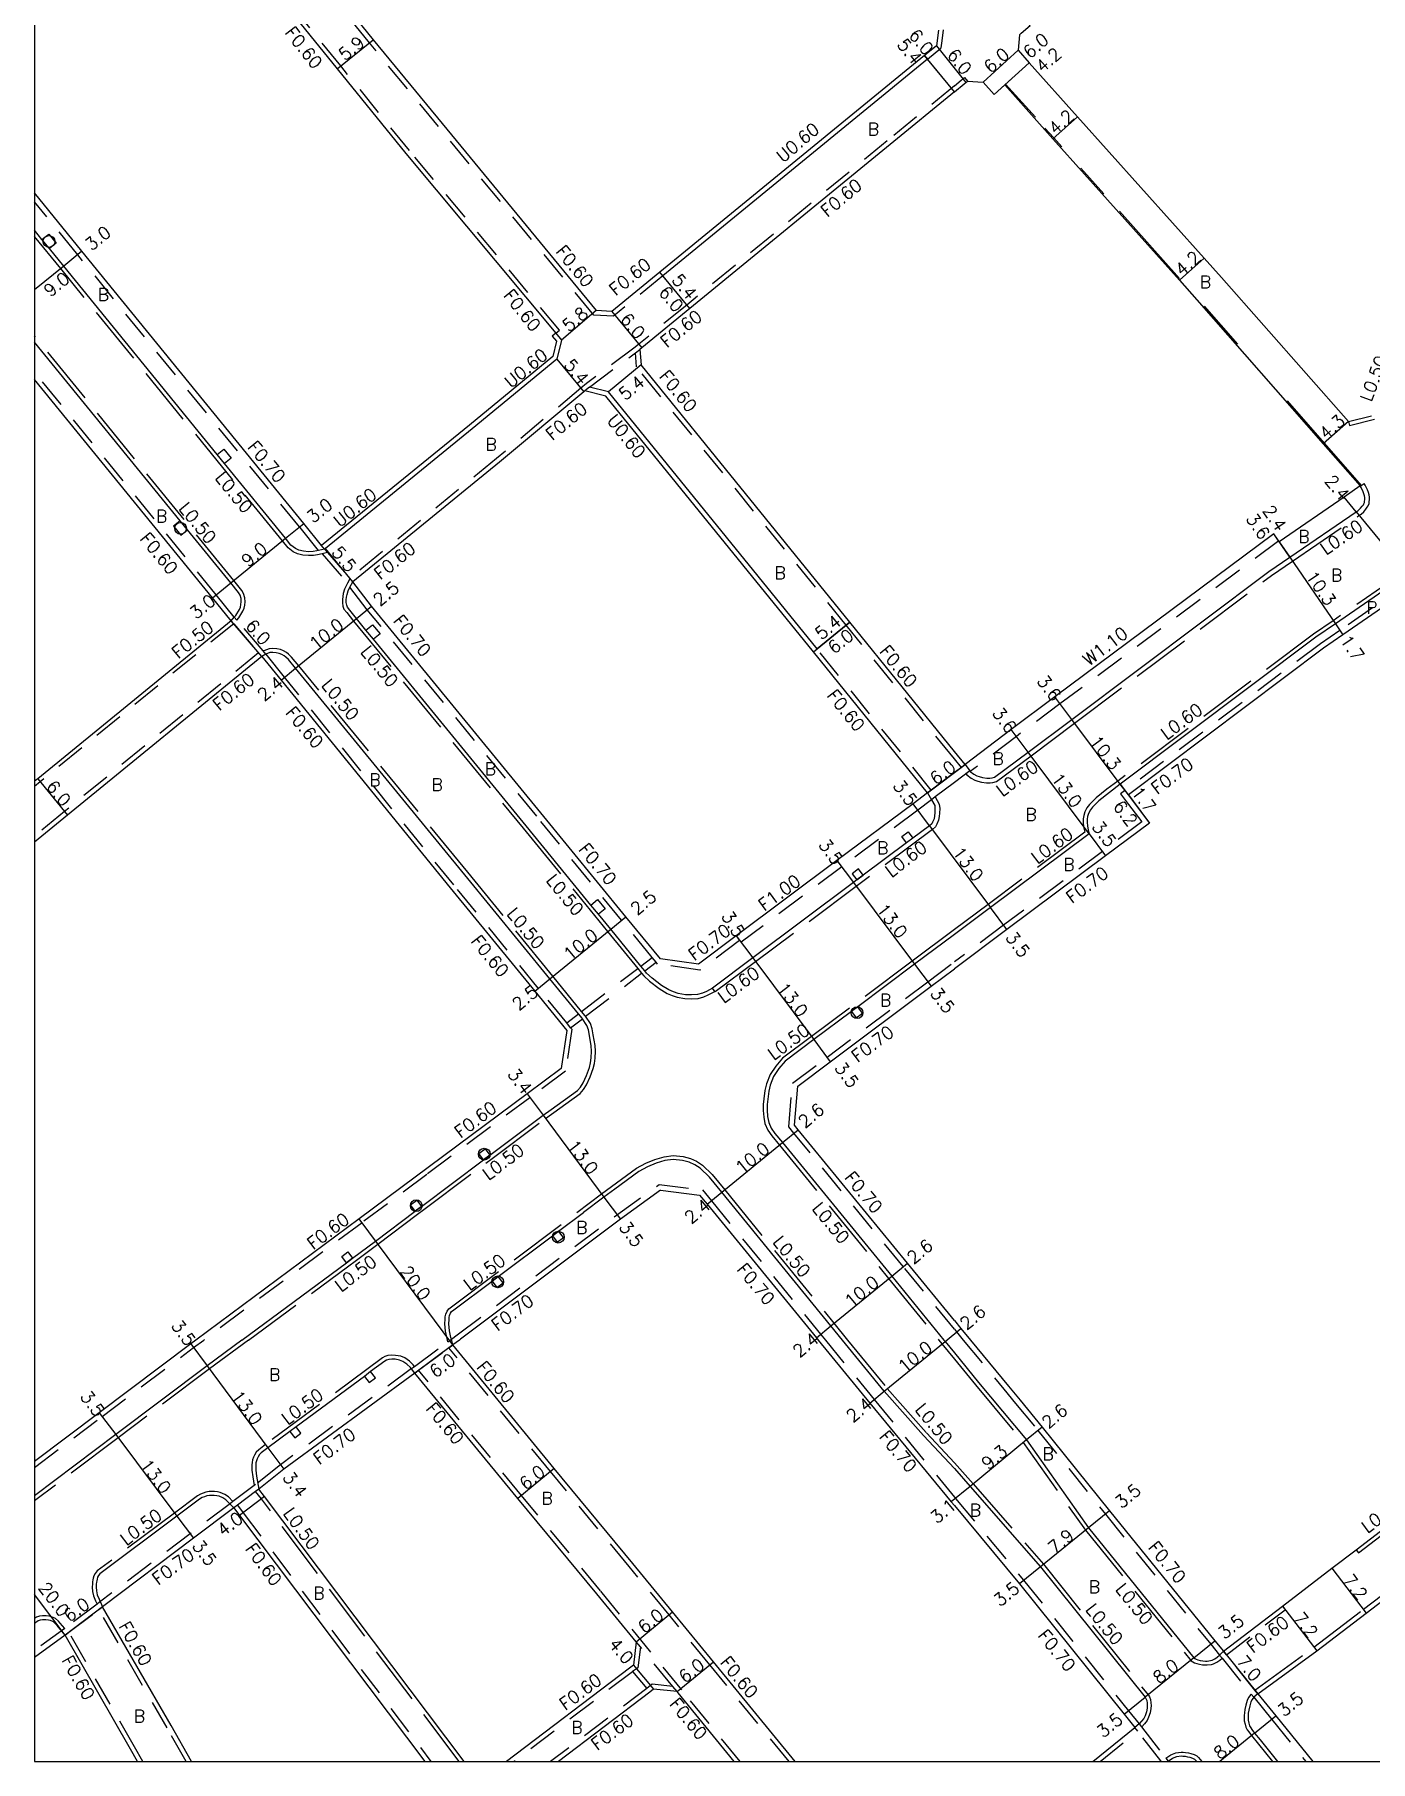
# Model space of a CAD drawing. Header units: metres. Extents: x -2400 to -1600, y -110400 to -109800.
# Drawn here: x -2400 to -2229.8, y -110400 to -110179.9 of the extents above; entities that cross this region are included whole.
import ezdxf

# ---------------------------------------------------------------- set-up
doc = ezdxf.new("R2010")
doc.units = ezdxf.units.M
doc.header["$LTSCALE"] = 2.5
for name, pattern in [('22320', [2.5, 1.5, -1]), ('22330', [4, 3, -1]), ('51070', [2.5, 1.5, -1])]:
    doc.linetypes.add(name, pattern=pattern)
doc.layers.get('0').update_dxf_attribs({"color": 150, "lineweight": 30})
for name, color, linetype in [('2101000', 175, 'Continuous'), ('2213000', 3, 'Continuous'), ('2227000', 1, 'Continuous'), ('2231000', 4, 'Continuous'), ('2232000', 120, '22320'), ('2233000', 120, '22330'), ('2236000', 3, 'Continuous'), ('2238000', 3, 'Continuous'), ('5107000', 4, '51070'), ('6165200', 90, '61300'), ('9201100', 215, 'Continuous'), ('9201500', 222, 'Continuous'), ('9202100', 82, 'Continuous'), ('9202200', 82, 'Continuous'), ('9203500', 155, 'Continuous'), ('999', 7, 'Continuous')]:
    doc.layers.add(name, color=color, linetype=linetype)
doc.styles.add('Dm_Anotation', font='txt.shx', dxfattribs={"bigfont": 'pscdm.shx'})
doc.linetypes.add('61300', pattern='A,2,-0.75,[1,dmdr.shx,S=0.15,R=0,X=0,Y=0],-0.75', length=3.5)

# ---------------------------------------------------------------- blocks, each defined once
blk = doc.blocks.new('223800')
at = {"color": 0}
blk.add_circle((0, 0), 0.75, dxfattribs=at)

msp = doc.modelspace()

# ---------------------------------------------------------------- linework, layer by layer
at = {"layer": '2101000'}
for points in [[(-2400, -110137.17), (-2384.72, -110155.58), (-2361.44, -110184.3), (-2352.69, -110195.09), (-2333.57, -110217.97), (-2332.84, -110218.85), (-2333.42, -110221.28), (-2344.21, -110230.16), (-2362.92, -110245.41), (-2363.03, -110245.5), (-2363.41, -110245.04), (-2365.7, -110242.22), (-2393.96, -110207.53), (-2400, -110200.11)], [(-2274.46, -110179.94), (-2274.25, -110179.75), (-2273.13, -110178.75), (-2274.32, -110177.41), (-2272.26, -110175.71), (-2261.14, -110165.3), (-2243.9, -110149.99)], [(-2365.89, -110169.37), (-2356.86, -110180.58), (-2348.06, -110191.27), (-2328.42, -110215.09)], [(-2284.82, -110179.36), (-2285.06, -110181.35)], [(-2274.46, -110179.94), (-2274.67, -110181.93)], [(-2285.06, -110181.35), (-2286.58, -110182.59), (-2286.2, -110183.06), (-2319.93, -110210.67), (-2320.31, -110210.21), (-2326.42, -110215.21), (-2328.42, -110215.09)], [(-2274.67, -110181.93), (-2273.23, -110183.54), (-2267.09, -110190.4), (-2250.96, -110208.43), (-2248.75, -110210.9), (-2232.54, -110229.25), (-2229.64, -110228.51)], [(-2282.77, -110187.23), (-2290.96, -110193.95), (-2316.51, -110214.85), (-2322.62, -110219.85), (-2322.85, -110220.04), (-2322.69, -110222.03)], [(-2282.77, -110187.23), (-2281.53, -110186.2), (-2281.1, -110185.86)], [(-2281.1, -110185.86), (-2279.1, -110185.97), (-2277.71, -110187.54), (-2276.36, -110186.34)], [(-2276.36, -110186.34), (-2270.22, -110193.2), (-2254.09, -110211.23), (-2251.88, -110213.71), (-2235.78, -110232.08), (-2231.07, -110237.45)], [(-2282.77, -110271.28), (-2296.09, -110254.82), (-2322.69, -110222.03)], [(-2374.95, -110254.62), (-2377.33, -110251.7), (-2400, -110223.87)], [(-2329.29, -110224.86), (-2329.86, -110225.34), (-2329.99, -110225.45), (-2340.73, -110234.42), (-2359.45, -110249.68)], [(-2286.22, -110276.56), (-2300.75, -110258.6), (-2300.28, -110258.22), (-2326.86, -110225.47), (-2329.29, -110224.86)], [(-2231.07, -110237.45), (-2233.09, -110238.88), (-2241.39, -110244.55), (-2242.06, -110243.55), (-2269.98, -110264.34), (-2275.53, -110268.48), (-2281.41, -110272.96)], [(-2214.16, -110245.58), (-2217.86, -110245.45), (-2223.96, -110250.02), (-2233.26, -110256.43), (-2235.72, -110258.12), (-2260.61, -110276.82), (-2260.01, -110277.62), (-2257.91, -110280.41), (-2263.5, -110284.59), (-2276.08, -110293.98), (-2282.77, -110298.97)], [(-2286.22, -110276.56), (-2288.05, -110277.95), (-2297.74, -110285.2), (-2310.57, -110294.8), (-2315.39, -110298.41), (-2320.25, -110297.73), (-2324.65, -110292.34), (-2335.47, -110279.1), (-2357.04, -110252.78), (-2359.45, -110249.68)], [(-2374.95, -110254.62), (-2399.59, -110274.76), (-2400, -110275.09)], [(-2371.05, -110259.18), (-2395.8, -110279.4), (-2400, -110282.84)], [(-2371.05, -110259.18), (-2368.59, -110262.19), (-2347.02, -110288.66), (-2336.26, -110301.83), (-2332.15, -110306.86)], [(-2281.41, -110272.96), (-2282.77, -110271.28)], [(-2282.77, -110343.82), (-2288.76, -110336.5), (-2302.68, -110319.49), (-2303.16, -110318.9), (-2302.73, -110313.92), (-2298.59, -110310.82), (-2285.75, -110301.21), (-2282.77, -110298.97)], [(-2332.15, -110306.86), (-2332.9, -110311.7)], [(-2332.9, -110311.7), (-2337.23, -110314.93), (-2358.62, -110330.86), (-2379.45, -110346.29)], [(-2320.21, -110327.19), (-2325.34, -110330.89), (-2345.71, -110346.19), (-2345.85, -110346.29)], [(-2320.21, -110327.19), (-2315.25, -110327.81), (-2314.29, -110328.98), (-2300.37, -110346), (-2300.13, -110346.29)], [(-2282.77, -110343.82), (-2281.96, -110344.81), (-2280.74, -110346.29)], [(-2379.45, -110346.29), (-2380.08, -110346.76), (-2391.76, -110355.56), (-2400, -110361.77)], [(-2345.85, -110346.29), (-2346.71, -110346.92)], [(-2303.08, -110400), (-2313.48, -110387.3), (-2318.68, -110380.95), (-2323.74, -110374.77), (-2333.79, -110362.66), (-2346.71, -110346.92)], [(-2300.13, -110346.29), (-2293.56, -110354.32), (-2283.17, -110366.92), (-2282.77, -110367.4)], [(-2280.74, -110346.29), (-2275.9, -110352.16), (-2274.4, -110353.97), (-2271.59, -110357.38), (-2262.99, -110368.04), (-2249.57, -110384.62), (-2248.5, -110385.94)], [(-2351.54, -110350.5), (-2368.24, -110362.75), (-2371.43, -110365.28)], [(-2323.32, -110384.76), (-2328.35, -110378.62), (-2338.41, -110366.49), (-2351.54, -110350.5)], [(-2345.24, -110400), (-2370.69, -110366.25), (-2371.43, -110365.28)], [(-2248.5, -110385.94), (-2240.97, -110380.19), (-2234.66, -110375.37), (-2231.59, -110373.02), (-2221.16, -110365.05)], [(-2374.62, -110367.68), (-2379.74, -110371.54), (-2391.32, -110380.28)], [(-2374.62, -110367.68), (-2373.89, -110368.66), (-2350.25, -110400)], [(-2282.77, -110367.4), (-2274.49, -110377.36), (-2261.15, -110393.99), (-2259.77, -110395.68)], [(-2244.09, -110391.37), (-2236.6, -110385.91), (-2230.3, -110381.09), (-2216.79, -110370.77), (-2216.32, -110370.41)], [(-2379.99, -110400), (-2382.58, -110395.43), (-2391.32, -110380.28)], [(-2396.11, -110383.89), (-2400, -110386.75)], [(-2386.89, -110400), (-2387.78, -110398.43), (-2396.11, -110383.89)], [(-2323.32, -110384.76), (-2323.69, -110387.73), (-2324.17, -110388.1), (-2339.85, -110400)], [(-2318.12, -110391.1), (-2321.11, -110390.79), (-2321.58, -110391.15), (-2333.24, -110400)], [(-2310.83, -110400), (-2317.98, -110391.27), (-2318.12, -110391.1)], [(-2244.09, -110391.37), (-2241.8, -110394.2), (-2237.09, -110400)], [(-2265.14, -110400), (-2259.77, -110395.68)]]:
    msp.add_lwpolyline(points, dxfattribs=at)
at = {"layer": '2213000'}
for points in [[(-2281.41, -110272.96), (-2280.8, -110273.76), (-2280.75, -110273.84), (-2280.3, -110274.18), (-2279.93, -110274.37), (-2279.61, -110274.48), (-2279.19, -110274.61), (-2278.64, -110274.68), (-2278.25, -110274.68), (-2277.98, -110274.64), (-2277.66, -110274.55), (-2273.37, -110271.36), (-2267.82, -110267.22), (-2242.71, -110248.36), (-2240.03, -110246.53), (-2231.56, -110240.74), (-2231.33, -110240.57), (-2231.04, -110240.3), (-2230.8, -110240.04), (-2230.66, -110239.84), (-2230.58, -110239.72), (-2230.52, -110239.54), (-2230.5, -110239.38), (-2230.49, -110239.2), (-2230.48, -110238.92), (-2230.5, -110238.71), (-2230.58, -110238.45), (-2230.67, -110238.2), (-2230.95, -110237.65), (-2231.07, -110237.45)], [(-2363.03, -110245.5), (-2363.8, -110245.67), (-2364.02, -110245.72), (-2364.51, -110245.8), (-2365.07, -110245.83), (-2365.72, -110245.77), (-2366.33, -110245.64), (-2366.76, -110245.44), (-2367.33, -110244.98)], [(-2225.04, -110248.71), (-2234.22, -110255.03), (-2236.71, -110256.74), (-2261.64, -110275.46), (-2263.03, -110276.5), (-2264.37, -110277.59), (-2265.18, -110278.37), (-2265.45, -110278.72), (-2265.68, -110279.17), (-2265.81, -110279.58), (-2265.87, -110279.92), (-2265.87, -110280.35), (-2265.82, -110280.78), (-2265.71, -110281.3), (-2265.6, -110281.78), (-2278.18, -110291.17), (-2282.77, -110294.6)], [(-2374.95, -110254.62), (-2374.54, -110254.17), (-2374.35, -110253.97), (-2373.9, -110253.2), (-2373.77, -110252.88), (-2373.69, -110252.56), (-2373.65, -110252.2), (-2373.68, -110251.8), (-2373.81, -110251.36), (-2374, -110251.04)], [(-2360.12, -110252.89), (-2360.22, -110252.62), (-2360.27, -110252.31), (-2360.27, -110251.95), (-2360.23, -110251.61), (-2360.17, -110251.28), (-2360.03, -110250.81), (-2359.8, -110250.36), (-2359.45, -110249.68)], [(-2367.63, -110259.58), (-2367.97, -110259.25), (-2368.19, -110259.09), (-2368.5, -110258.91), (-2368.81, -110258.79), (-2369.21, -110258.7), (-2369.62, -110258.67), (-2370, -110258.69), (-2370.52, -110258.88), (-2371.05, -110259.18)], [(-2286.22, -110276.56), (-2285.71, -110277.44), (-2285.28, -110278.18), (-2285.25, -110278.59), (-2285.26, -110279.11), (-2285.3, -110279.48), (-2285.37, -110279.88), (-2285.55, -110280.31), (-2285.66, -110280.52), (-2285.95, -110280.75), (-2288.06, -110282.33), (-2288.87, -110282.93), (-2294.39, -110287.06), (-2295.19, -110287.66), (-2295.64, -110288), (-2308.47, -110297.6), (-2313.61, -110301.45), (-2314.38, -110301.86), (-2314.89, -110302.08), (-2315.53, -110302.26), (-2316.26, -110302.32), (-2317.06, -110302.28), (-2317.97, -110302.11), (-2318.57, -110301.91), (-2319.16, -110301.68), (-2320.11, -110301.09), (-2321.3, -110300.16), (-2322.01, -110299.52), (-2322.23, -110299.25), (-2322.74, -110298.63)], [(-2282.77, -110294.6), (-2287.85, -110298.41), (-2295.07, -110303.82), (-2295.87, -110304.42), (-2300.68, -110308.01), (-2304.35, -110310.76), (-2305.13, -110311.67), (-2305.82, -110312.7), (-2306.25, -110313.8), (-2306.42, -110314.59), (-2306.57, -110315.6), (-2306.64, -110316.29), (-2306.64, -110317.01), (-2306.58, -110317.81), (-2306.43, -110318.57), (-2306.12, -110319.3)], [(-2330.81, -110314.51), (-2330.44, -110314.07), (-2330.1, -110313.53), (-2329.64, -110312.56), (-2329.29, -110311.55), (-2329.14, -110310.97), (-2329.06, -110310.32), (-2329.02, -110309.49), (-2329.06, -110308.82), (-2329.28, -110307.48), (-2329.41, -110306.77), (-2329.62, -110306.19), (-2330.18, -110305.34)], [(-2373.57, -110346.29), (-2360.26, -110336.44), (-2359.46, -110335.84), (-2356.56, -110333.69), (-2351.48, -110329.87), (-2350.68, -110329.27), (-2342.77, -110323.34), (-2341.97, -110322.74), (-2335.2, -110317.65), (-2334.18, -110316.92)], [(-2312.43, -110327.46), (-2314, -110325.55), (-2315.19, -110324.4), (-2315.87, -110323.95), (-2316.56, -110323.64), (-2317.41, -110323.41), (-2318.6, -110323.29), (-2319.67, -110323.43), (-2320.79, -110323.75), (-2321.88, -110324.22), (-2323.01, -110324.82), (-2326.07, -110327.08)], [(-2346.71, -110346.92), (-2346.88, -110346.18), (-2346.93, -110345.98), (-2347.12, -110345.1), (-2347.2, -110344.23), (-2347.18, -110343.67), (-2347.16, -110343.4), (-2347.1, -110343.16), (-2346.98, -110342.85), (-2346.85, -110342.67), (-2346.57, -110342.46), (-2341.7, -110338.8), (-2340.9, -110338.2), (-2334.01, -110333.02), (-2333.21, -110332.42), (-2330.03, -110330.03)], [(-2373.57, -110346.29), (-2378, -110349.57), (-2389.65, -110358.35), (-2400, -110366.15)], [(-2282.77, -110347.93), (-2279.72, -110351.7), (-2273.6, -110359.03), (-2265.67, -110370.21), (-2252.25, -110386.79), (-2252.13, -110386.87), (-2251.96, -110386.97), (-2251.74, -110387.05), (-2251.44, -110387.13), (-2251.12, -110387.19), (-2250.79, -110387.2), (-2250.58, -110387.2), (-2250.12, -110387.15), (-2249.93, -110387.09), (-2249.57, -110386.91), (-2249.28, -110386.71), (-2248.99, -110386.45), (-2248.5, -110385.94)], [(-2351.54, -110350.5), (-2351.97, -110349.95), (-2352.11, -110349.79), (-2352.55, -110349.36), (-2353.05, -110349.03), (-2353.47, -110348.85), (-2354.03, -110348.75), (-2354.45, -110348.73), (-2354.86, -110348.76), (-2355.14, -110348.86), (-2355.37, -110348.98), (-2357.17, -110350.32), (-2357.97, -110350.92), (-2366.65, -110357.35), (-2367.45, -110357.95), (-2370.26, -110360.02), (-2371.1, -110360.65), (-2371.34, -110360.89), (-2371.52, -110361.18), (-2371.64, -110361.43), (-2371.73, -110361.67), (-2371.78, -110361.94), (-2371.8, -110362.21), (-2371.8, -110362.86), (-2371.7, -110363.64), (-2371.43, -110365.28)], [(-2282.77, -110362.67), (-2280.78, -110364.95), (-2271.81, -110375.19), (-2258.47, -110391.82), (-2258.38, -110391.98), (-2258.27, -110392.25), (-2258.23, -110392.55), (-2258.22, -110392.88), (-2258.23, -110393.21), (-2258.3, -110393.67), (-2258.48, -110394.17), (-2258.65, -110394.51), (-2258.95, -110394.87), (-2259.25, -110395.21), (-2259.77, -110395.68)], [(-2374.62, -110367.68), (-2375.61, -110366.66), (-2375.99, -110366.42), (-2376.49, -110366.21), (-2376.78, -110366.14), (-2377.1, -110366.1), (-2377.45, -110366.09), (-2377.69, -110366.11), (-2378.04, -110366.15), (-2378.35, -110366.26), (-2378.64, -110366.38), (-2378.97, -110366.58), (-2381.85, -110368.75), (-2391.68, -110376.09), (-2391.86, -110376.31), (-2391.96, -110376.53), (-2392.03, -110376.76), (-2392.07, -110376.97), (-2392.11, -110377.17), (-2392.13, -110377.39), (-2392.14, -110377.8), (-2392.12, -110378.27), (-2392.02, -110378.75), (-2391.78, -110379.32), (-2391.32, -110380.28)], [(-2396.11, -110383.89), (-2397.11, -110382.69), (-2397.31, -110382.45), (-2397.58, -110382.22), (-2397.98, -110382.05), (-2398.24, -110381.99), (-2398.54, -110381.96), (-2398.98, -110381.96), (-2399.27, -110381.99), (-2399.53, -110382.06), (-2400, -110382.41)], [(-2244.09, -110391.37), (-2244.63, -110391.81), (-2244.85, -110392.11), (-2244.99, -110392.42), (-2245.14, -110392.93), (-2245.25, -110393.45), (-2245.32, -110393.86), (-2245.36, -110394.19), (-2245.36, -110394.4), (-2245.33, -110394.75), (-2245.25, -110395.14), (-2245.16, -110395.46), (-2245.02, -110395.71), (-2244.86, -110395.94), (-2244.52, -110396.4), (-2243.82, -110397.26)], [(-2255.57, -110400), (-2255.53, -110399.97), (-2254.97, -110399.6), (-2254.41, -110399.38), (-2253.86, -110399.3), (-2253.68, -110399.31), (-2253.38, -110399.34), (-2253.06, -110399.39), (-2252.77, -110399.46), (-2252.43, -110399.58), (-2252.18, -110399.71), (-2252.03, -110399.84)]]:
    msp.add_lwpolyline(points, dxfattribs=at)
at = {"layer": '2227000'}
for points in [[(-2367.33, -110244.98), (-2368.03, -110244.12), (-2375.78, -110234.6), (-2376.73, -110233.44), (-2396.28, -110209.43), (-2398.1, -110207.2), (-2399.05, -110206.03), (-2400, -110204.86)], [(-2374, -110251.04), (-2375, -110249.8), (-2380.51, -110243.05), (-2381.45, -110241.89), (-2400, -110219.11)], [(-2322.74, -110298.63), (-2326.58, -110293.92), (-2328.14, -110292.02), (-2329.09, -110290.86), (-2337.35, -110280.75), (-2356.82, -110256.99), (-2357.77, -110255.83), (-2358.98, -110254.36), (-2359.81, -110253.29), (-2360.12, -110252.89)], [(-2330.18, -110305.34), (-2330.23, -110305.26), (-2330.68, -110304.72), (-2334.33, -110300.25), (-2345.16, -110286.99), (-2366.73, -110260.68), (-2367.63, -110259.58)], [(-2334.18, -110316.92), (-2330.81, -110314.51)], [(-2306.12, -110319.3), (-2305.64, -110319.98), (-2304.69, -110321.13), (-2290.77, -110338.15), (-2284.11, -110346.29)], [(-2326.07, -110327.08), (-2327.43, -110328.08), (-2330.03, -110330.03)], [(-2297.03, -110346.29), (-2298.51, -110344.48), (-2312.43, -110327.46)], [(-2282.77, -110362.67), (-2286.71, -110358.44), (-2291.71, -110352.79), (-2297.03, -110346.29)], [(-2284.11, -110346.29), (-2283.97, -110346.46), (-2282.77, -110347.93)], [(-2243.82, -110397.26), (-2241.6, -110400)], [(-2252.03, -110399.84), (-2251.9, -110400)]]:
    msp.add_lwpolyline(points, dxfattribs=at)
at = {"layer": '2231000'}
for points in [[(-2286.58, -110182.59), (-2320.31, -110210.21)], [(-2333.57, -110217.97), (-2334.03, -110218.36), (-2333.49, -110219), (-2333.96, -110220.95), (-2344.59, -110229.69), (-2363.41, -110245.04)], [(-2300.75, -110258.6), (-2327.2, -110226), (-2329.86, -110225.34)]]:
    msp.add_lwpolyline(points, dxfattribs=at)
at = {"layer": '2232000'}
for points in [[(-2319.93, -110210.67), (-2326.22, -110215.82), (-2328.71, -110215.68), (-2348.52, -110191.65), (-2357.32, -110180.96), (-2366.36, -110169.75), (-2371.3, -110163.62), (-2380.53, -110152.18), (-2399.21, -110129.66), (-2399.72, -110129.06), (-2399.09, -110126.63), (-2385.62, -110116.05), (-2360.77, -110094.82), (-2359.31, -110095.11)], [(-2333.11, -110217.59), (-2352.23, -110194.71), (-2360.97, -110183.92), (-2384.26, -110155.2), (-2400, -110136.23)], [(-2284.21, -110179.3), (-2284.38, -110180.72), (-2284.49, -110181.62), (-2284.49, -110181.66)], [(-2286.2, -110183.06), (-2284.49, -110181.66)], [(-2282.77, -110186.46), (-2281.9, -110185.73), (-2281.47, -110185.39)], [(-2281.47, -110185.39), (-2281.1, -110185.86)], [(-2282.77, -110186.46), (-2291.34, -110193.48), (-2316.89, -110214.39), (-2323, -110219.39), (-2323.47, -110219.77), (-2329.67, -110224.4)], [(-2363.03, -110245.5), (-2363.8, -110245.67), (-2366.24, -110242.67), (-2394.5, -110207.98), (-2400, -110201.22)], [(-2333.57, -110217.97), (-2333.11, -110217.59)], [(-2329.29, -110224.86), (-2323.42, -110220.47), (-2322.85, -110220.04)], [(-2282.77, -110272.24), (-2296.55, -110255.2), (-2323.28, -110222.27), (-2323.42, -110220.47)], [(-2331.52, -110306.69), (-2331.68, -110306.49), (-2332.18, -110305.88), (-2335.8, -110301.45), (-2346.56, -110288.28), (-2368.13, -110261.81), (-2370.52, -110258.88), (-2370.85, -110258.48), (-2374.21, -110254.56), (-2374.54, -110254.17), (-2376.87, -110251.32), (-2400, -110222.91)], [(-2329.67, -110224.4), (-2330.37, -110224.99), (-2341.11, -110233.96), (-2359.84, -110249.22)], [(-2214.8, -110244.85), (-2218.08, -110244.74), (-2224.37, -110249.45), (-2233.66, -110255.86), (-2236.13, -110257.55), (-2261.6, -110276.68), (-2260.57, -110278.04), (-2258.89, -110280.27), (-2263.92, -110284.02), (-2276.5, -110293.42), (-2282.77, -110298.1)], [(-2363.33, -110246.08), (-2360.1, -110249.84)], [(-2362.66, -110245.93), (-2359.84, -110249.22), (-2359.8, -110249.27)], [(-2359.8, -110249.27), (-2359.45, -110249.68)], [(-2359.8, -110250.36), (-2359.45, -110249.68)], [(-2310.15, -110295.36), (-2315.21, -110299.15), (-2320.62, -110298.38), (-2320.8, -110298.15), (-2321.31, -110297.53), (-2325.19, -110292.78), (-2336.01, -110279.54), (-2357.59, -110253.22), (-2359.8, -110250.36)], [(-2374.62, -110255), (-2399.28, -110275.14), (-2400, -110275.74)], [(-2374.95, -110254.62), (-2374.62, -110255), (-2371.44, -110258.72), (-2371.05, -110259.18)], [(-2371.44, -110258.72), (-2396.18, -110278.94), (-2400, -110282.06)], [(-2285.73, -110276.2), (-2300.28, -110258.22)], [(-2281.89, -110273.32), (-2282.77, -110272.24)], [(-2281.41, -110272.96), (-2281.89, -110273.32), (-2282.77, -110273.98)], [(-2282.77, -110275.23), (-2285.23, -110277.07), (-2285.71, -110277.44), (-2287.45, -110278.75), (-2297.14, -110286), (-2309.97, -110295.6), (-2310.15, -110295.36)], [(-2282.77, -110273.98), (-2285.73, -110276.2), (-2286.22, -110276.56)], [(-2280.8, -110273.76), (-2282.77, -110275.23)], [(-2310.57, -110294.8), (-2310.15, -110295.36)], [(-2322.74, -110298.63), (-2321.31, -110297.53)], [(-2330.28, -110304.41), (-2323.13, -110298.93)], [(-2329.78, -110305.04), (-2322.63, -110299.55)], [(-2322.23, -110299.25), (-2320.8, -110298.15)], [(-2282.77, -110344.92), (-2289.3, -110336.94), (-2303.22, -110319.93), (-2303.89, -110319.12), (-2303.4, -110313.54), (-2299.01, -110310.26), (-2286.17, -110300.65), (-2282.77, -110298.1)], [(-2332.18, -110305.88), (-2330.68, -110304.72)], [(-2331.68, -110306.49), (-2330.18, -110305.34)], [(-2331.52, -110306.69), (-2332.35, -110312.04)], [(-2332.35, -110312.04), (-2336.87, -110315.41), (-2350, -110325.19)], [(-2350, -110325.19), (-2358.26, -110331.34), (-2378.44, -110346.29)], [(-2346.88, -110346.18), (-2346.13, -110345.63), (-2325.82, -110330.37), (-2320.4, -110326.46)], [(-2320.4, -110326.46), (-2314.89, -110327.15), (-2313.75, -110328.54), (-2299.83, -110345.56), (-2299.22, -110346.29)], [(-2347.03, -110346.29), (-2346.88, -110346.18)], [(-2282.77, -110344.92), (-2282.5, -110345.26), (-2281.64, -110346.29)], [(-2400, -110362.52), (-2391.4, -110356.04), (-2379.73, -110347.24), (-2378.44, -110346.29)], [(-2351.95, -110349.94), (-2351.57, -110349.66), (-2347.32, -110346.51), (-2347.03, -110346.29)], [(-2351.54, -110350.5), (-2351.05, -110350.14), (-2347.19, -110347.28), (-2346.71, -110346.92)], [(-2303.85, -110400), (-2313.95, -110387.68), (-2319.14, -110381.33), (-2324.21, -110375.15), (-2334.26, -110363.04), (-2347.19, -110347.28)], [(-2299.22, -110346.29), (-2293.02, -110353.87), (-2282.77, -110366.3)], [(-2281.64, -110346.29), (-2276.47, -110352.57), (-2274.97, -110354.38), (-2272.14, -110357.82), (-2263.53, -110368.48), (-2250.11, -110385.06), (-2248.99, -110386.45)], [(-2351.95, -110349.94), (-2368.66, -110362.19), (-2371.86, -110364.72), (-2372.01, -110364.84), (-2374.71, -110366.87), (-2375.04, -110367.13), (-2380.16, -110370.98), (-2391.74, -110379.72), (-2392.04, -110379.94), (-2396.16, -110383.05), (-2400, -110385.88)], [(-2310.06, -110400), (-2317.52, -110390.89), (-2327.88, -110378.24), (-2337.95, -110366.11), (-2351.05, -110350.14)], [(-2371.43, -110365.28), (-2371.83, -110365.58), (-2374.14, -110367.32), (-2374.62, -110367.68)], [(-2374.14, -110367.32), (-2373.41, -110368.3), (-2349.5, -110400)], [(-2282.77, -110366.3), (-2282.63, -110366.48), (-2273.95, -110376.91), (-2260.61, -110393.55), (-2259.25, -110395.21)], [(-2396.11, -110383.89), (-2395.63, -110383.52), (-2391.8, -110380.64), (-2391.32, -110380.28)], [(-2380.68, -110400), (-2383.1, -110395.73), (-2391.8, -110380.64)], [(-2248.12, -110386.4), (-2240.61, -110380.66)], [(-2240.97, -110380.19), (-2240.61, -110380.66)], [(-2386.2, -110400), (-2387.26, -110398.13), (-2395.63, -110383.52)], [(-2322.79, -110385.4), (-2323.13, -110388.06), (-2323.3, -110388.19), (-2323.78, -110388.55), (-2323.81, -110388.57), (-2338.86, -110400)], [(-2318.12, -110391.1), (-2318.66, -110390.44), (-2322.79, -110385.4), (-2323.32, -110384.76)], [(-2248.99, -110386.45), (-2248.67, -110386.84), (-2244.95, -110391.43), (-2244.63, -110391.81)], [(-2244.09, -110391.37), (-2244.47, -110390.91), (-2248.12, -110386.4), (-2248.5, -110385.94)], [(-2318.66, -110390.44), (-2321.28, -110390.17), (-2321.49, -110390.33), (-2321.97, -110390.69), (-2334.23, -110400)], [(-2323.78, -110388.55), (-2321.97, -110390.69)], [(-2323.3, -110388.19), (-2321.49, -110390.33)], [(-2244.63, -110391.81), (-2242.34, -110394.64), (-2237.99, -110400)], [(-2264.18, -110400), (-2259.41, -110396.15)], [(-2256.4, -110400), (-2256.45, -110399.93), (-2259.41, -110396.15), (-2259.77, -110395.68)], [(-2259.25, -110395.21), (-2258.95, -110395.6), (-2255.84, -110399.57), (-2255.53, -110399.97)], [(-2256.45, -110399.93), (-2256.53, -110400)], [(-2255.53, -110399.97), (-2255.51, -110400)]]:
    msp.add_lwpolyline(points, dxfattribs=at)
at = {"layer": '2233000'}
for points in [[(-2362.66, -110245.93), (-2363.33, -110246.08), (-2363.93, -110246.21), (-2364.46, -110246.3), (-2365.08, -110246.33), (-2365.8, -110246.27), (-2366.49, -110246.11), (-2367.03, -110245.86), (-2367.68, -110245.33), (-2368.41, -110244.43), (-2396.67, -110209.74), (-2400, -110205.66)], [(-2374.21, -110254.56), (-2373.95, -110254.27), (-2373.45, -110253.42), (-2373.3, -110253.04), (-2373.2, -110252.65), (-2373.15, -110252.21), (-2373.19, -110251.71), (-2373.35, -110251.16), (-2373.58, -110250.76), (-2374.62, -110249.49), (-2400, -110218.32)], [(-2232.54, -110229.25), (-2232.42, -110229.74)], [(-2232.42, -110229.74), (-2229.26, -110228.93)], [(-2281.29, -110274.12), (-2281.18, -110274.26), (-2280.62, -110274.69), (-2280.17, -110274.93), (-2279.8, -110275.06), (-2279.32, -110275.2), (-2278.68, -110275.28), (-2278.21, -110275.28), (-2277.86, -110275.23), (-2277.4, -110275.1), (-2273.01, -110271.84), (-2267.46, -110267.7), (-2242.36, -110248.85), (-2239.69, -110247.02), (-2231.22, -110241.23), (-2230.95, -110241.03), (-2230.61, -110240.73), (-2230.33, -110240.41), (-2230.16, -110240.17), (-2230.04, -110239.97), (-2229.94, -110239.68), (-2229.91, -110239.45), (-2229.89, -110239.23), (-2229.87, -110238.88), (-2229.92, -110238.59), (-2230.01, -110238.27), (-2230.12, -110237.96), (-2230.43, -110237.35), (-2230.56, -110237.13)], [(-2231.07, -110237.45), (-2230.94, -110237.37), (-2230.56, -110237.13)], [(-2363.03, -110245.5), (-2362.66, -110245.93)], [(-2359.8, -110249.27), (-2360.1, -110249.84), (-2360.5, -110250.62), (-2360.66, -110251.16), (-2360.72, -110251.53), (-2360.77, -110251.92), (-2360.77, -110252.36), (-2360.7, -110252.75), (-2360.57, -110253.13), (-2360.21, -110253.59), (-2359.37, -110254.67), (-2337.73, -110281.06), (-2326.97, -110294.24), (-2323.13, -110298.93), (-2322.63, -110299.55), (-2322.37, -110299.86), (-2321.63, -110300.54), (-2320.39, -110301.5), (-2319.39, -110302.13), (-2318.74, -110302.38), (-2318.1, -110302.59), (-2317.12, -110302.78), (-2316.25, -110302.83), (-2315.44, -110302.76), (-2314.72, -110302.55), (-2314.16, -110302.31), (-2313.31, -110301.86)], [(-2225.33, -110248.3), (-2234.5, -110254.62), (-2237.01, -110256.33), (-2261.94, -110275.06), (-2263.33, -110276.11), (-2264.7, -110277.21), (-2265.56, -110278.04), (-2265.88, -110278.45), (-2266.14, -110278.98), (-2266.29, -110279.45), (-2266.37, -110279.87), (-2266.37, -110280.37), (-2266.31, -110280.86), (-2266.2, -110281.41), (-2266.16, -110281.58), (-2278.48, -110290.77), (-2282.77, -110293.97)], [(-2372.73, -110346.29), (-2359.96, -110336.84), (-2359.16, -110336.24), (-2356.26, -110334.09), (-2351.18, -110330.27), (-2350.38, -110329.67), (-2342.47, -110323.74), (-2341.67, -110323.14), (-2334.9, -110318.06), (-2330.47, -110314.88), (-2330.04, -110314.36), (-2329.66, -110313.77), (-2329.18, -110312.75), (-2328.82, -110311.7), (-2328.65, -110311.06), (-2328.56, -110310.36), (-2328.51, -110309.49), (-2328.56, -110308.76), (-2328.79, -110307.39), (-2328.93, -110306.64), (-2329.16, -110305.96), (-2329.78, -110305.04), (-2329.83, -110304.96), (-2330.28, -110304.41), (-2333.94, -110299.93), (-2344.77, -110286.68), (-2366.34, -110260.36), (-2367.26, -110259.25), (-2367.65, -110258.87), (-2367.91, -110258.67), (-2368.28, -110258.46), (-2368.66, -110258.31), (-2369.13, -110258.2), (-2369.62, -110258.17), (-2370.1, -110258.2), (-2370.78, -110258.44), (-2370.85, -110258.48)], [(-2285.23, -110277.07), (-2284.7, -110278), (-2284.65, -110278.56), (-2284.66, -110279.15), (-2284.71, -110279.57), (-2284.79, -110280.05), (-2285, -110280.57), (-2285.19, -110280.91), (-2285.58, -110281.23), (-2295.28, -110288.48), (-2308.11, -110298.09), (-2313.25, -110301.93)], [(-2282.77, -110293.97), (-2288.15, -110298.01), (-2300.98, -110307.61), (-2304.7, -110310.39), (-2305.53, -110311.37), (-2306.26, -110312.47), (-2306.73, -110313.65), (-2306.92, -110314.49), (-2307.06, -110315.54), (-2307.14, -110316.27), (-2307.14, -110317.03), (-2307.07, -110317.88), (-2306.92, -110318.71), (-2306.56, -110319.55), (-2306.04, -110320.28), (-2305.08, -110321.45), (-2291.16, -110338.46), (-2284.75, -110346.29)], [(-2313.25, -110301.93), (-2313.61, -110301.45)], [(-2347.32, -110346.51), (-2347.42, -110346.09), (-2347.61, -110345.18), (-2347.7, -110344.24), (-2347.68, -110343.64), (-2347.65, -110343.32), (-2347.58, -110343), (-2347.42, -110342.61), (-2347.21, -110342.31), (-2346.87, -110342.06), (-2327.73, -110327.68), (-2323.28, -110324.39), (-2322.09, -110323.77), (-2320.96, -110323.28), (-2319.77, -110322.94), (-2318.61, -110322.79), (-2317.32, -110322.92), (-2316.39, -110323.17), (-2315.63, -110323.51), (-2314.87, -110324.01), (-2313.63, -110325.21), (-2312.05, -110327.15), (-2298.12, -110344.16), (-2296.38, -110346.29)], [(-2372.73, -110346.29), (-2377.7, -110349.97), (-2389.35, -110358.75), (-2399.84, -110366.66), (-2400, -110366.78)], [(-2351.57, -110349.66), (-2351.74, -110349.45), (-2352.23, -110348.97), (-2352.81, -110348.58), (-2353.33, -110348.37), (-2353.98, -110348.25), (-2354.46, -110348.22), (-2354.97, -110348.27), (-2355.35, -110348.4), (-2355.64, -110348.56), (-2370.56, -110359.62), (-2371.43, -110360.27), (-2371.74, -110360.58), (-2371.96, -110360.95), (-2372.1, -110361.23), (-2372.22, -110361.54), (-2372.27, -110361.88), (-2372.3, -110362.19), (-2372.3, -110362.89), (-2372.19, -110363.71), (-2372.01, -110364.84)], [(-2296.38, -110346.29), (-2291.33, -110352.47), (-2286.33, -110358.12), (-2282.77, -110361.94)], [(-2284.75, -110346.29), (-2284.36, -110346.78), (-2282.77, -110348.73)], [(-2282.77, -110348.73), (-2280.1, -110352.02), (-2274, -110359.34), (-2266.07, -110370.52), (-2252.59, -110387.16), (-2252.38, -110387.3), (-2252.17, -110387.42), (-2251.89, -110387.53), (-2251.55, -110387.61), (-2251.18, -110387.69), (-2250.8, -110387.7), (-2250.55, -110387.7), (-2250.01, -110387.64), (-2249.74, -110387.55), (-2249.32, -110387.34), (-2248.97, -110387.1), (-2248.67, -110386.84)], [(-2282.77, -110361.94), (-2280.4, -110364.62), (-2271.42, -110374.86), (-2258.05, -110391.55), (-2257.93, -110391.77), (-2257.79, -110392.11), (-2257.73, -110392.51), (-2257.71, -110392.88), (-2257.73, -110393.26), (-2257.81, -110393.8), (-2258.02, -110394.37), (-2258.23, -110394.79), (-2258.57, -110395.2), (-2258.9, -110395.57), (-2258.95, -110395.6)], [(-2374.71, -110366.87), (-2375.29, -110366.27), (-2375.76, -110365.97), (-2376.33, -110365.74), (-2376.69, -110365.65), (-2377.06, -110365.6), (-2377.46, -110365.59), (-2377.74, -110365.61), (-2378.15, -110365.66), (-2378.53, -110365.79), (-2378.87, -110365.94), (-2379.25, -110366.16), (-2382.15, -110368.35), (-2392.03, -110375.72), (-2392.29, -110376.05), (-2392.43, -110376.36), (-2392.51, -110376.63), (-2392.57, -110376.87), (-2392.6, -110377.11), (-2392.62, -110377.36), (-2392.64, -110377.8), (-2392.62, -110378.33), (-2392.5, -110378.9), (-2392.23, -110379.53), (-2392.04, -110379.94)], [(-2345.87, -110400), (-2371.09, -110366.55), (-2371.83, -110365.58)], [(-2231.29, -110373.42), (-2220.7, -110365.33)], [(-2244.47, -110390.91), (-2236.96, -110385.43), (-2230.66, -110380.61), (-2217.16, -110370.3), (-2216.47, -110369.77)], [(-2231.59, -110373.02), (-2231.29, -110373.42)], [(-2396.16, -110383.05), (-2396.72, -110382.37), (-2396.95, -110382.1), (-2397.31, -110381.79), (-2397.83, -110381.58), (-2398.15, -110381.49), (-2398.52, -110381.46), (-2399, -110381.46), (-2399.37, -110381.5), (-2399.75, -110381.6), (-2400, -110381.78)], [(-2244.95, -110391.43), (-2245, -110391.47), (-2245.29, -110391.86), (-2245.46, -110392.25), (-2245.63, -110392.81), (-2245.75, -110393.36), (-2245.81, -110393.79), (-2245.86, -110394.16), (-2245.86, -110394.42), (-2245.83, -110394.82), (-2245.74, -110395.26), (-2245.62, -110395.65), (-2245.45, -110395.97), (-2245.27, -110396.23), (-2244.91, -110396.71), (-2242.24, -110400)], [(-2255.84, -110399.57), (-2255.83, -110399.56), (-2255.2, -110399.16), (-2254.54, -110398.89), (-2253.88, -110398.8), (-2253.64, -110398.81), (-2253.32, -110398.84), (-2252.96, -110398.9), (-2252.63, -110398.98), (-2252.23, -110399.12), (-2251.9, -110399.29), (-2251.67, -110399.49), (-2251.26, -110400)]]:
    msp.add_lwpolyline(points, dxfattribs=at)
at = {"layer": '2236000'}
for points in [[(-2399.05, -110206.03), (-2398.19, -110205.34), (-2397.25, -110206.5), (-2398.1, -110207.2)], [(-2376.73, -110233.44), (-2375.87, -110232.74), (-2374.93, -110233.9), (-2375.78, -110234.6)], [(-2381.45, -110241.89), (-2382.31, -110242.58), (-2381.36, -110243.74), (-2380.51, -110243.05)], [(-2357.77, -110255.83), (-2356.92, -110255.13), (-2355.97, -110256.29), (-2356.82, -110256.99)], [(-2288.87, -110282.93), (-2289.46, -110282.13), (-2288.66, -110281.53), (-2288.06, -110282.33)], [(-2294.39, -110287.06), (-2294.98, -110286.26), (-2295.79, -110286.86), (-2295.19, -110287.66)], [(-2329.09, -110290.86), (-2328.24, -110290.16), (-2327.29, -110291.32), (-2328.14, -110292.02)], [(-2295.07, -110303.82), (-2295.87, -110304.42), (-2295.28, -110305.22), (-2294.47, -110304.62)], [(-2342.77, -110323.34), (-2343.37, -110322.54), (-2342.57, -110321.94), (-2341.97, -110322.74)], [(-2351.48, -110329.87), (-2352.08, -110329.08), (-2351.28, -110328.47), (-2350.68, -110329.27)], [(-2334.01, -110333.02), (-2333.41, -110333.82), (-2332.61, -110333.22), (-2333.21, -110332.42)], [(-2360.26, -110336.44), (-2360.86, -110335.64), (-2360.06, -110335.04), (-2359.46, -110335.84)], [(-2341.7, -110338.8), (-2341.1, -110339.6), (-2340.3, -110339), (-2340.9, -110338.2)], [(-2357.97, -110350.92), (-2357.37, -110351.72), (-2356.57, -110351.12), (-2357.17, -110350.32)], [(-2367.45, -110357.95), (-2366.85, -110358.75), (-2366.05, -110358.15), (-2366.65, -110357.35)]]:
    msp.add_lwpolyline(points, close=True, dxfattribs=at)
at = {"layer": '5107000'}
msp.add_lwpolyline([(-2241.44, -110244.46), (-2269.33, -110265.23), (-2274.86, -110269.36), (-2280.75, -110273.84)], dxfattribs=at)
at = {"layer": '6165200'}
for points in [[(-2276.25, -110186.24), (-2272.46, -110190.47)], [(-2271.24, -110191.84), (-2270.11, -110193.1), (-2269.1, -110194.23)], [(-2266.65, -110196.97), (-2263.73, -110200.23)], [(-2261.74, -110202.45), (-2254.1, -110211)], [(-2250.95, -110214.54), (-2246.72, -110219.37)], [(-2240.37, -110226.61), (-2235.66, -110231.98), (-2230.94, -110237.37)]]:
    msp.add_lwpolyline(points, dxfattribs=at)
at = {"layer": '9201100'}
for points in [[(-2361.44, -110184.3), (-2356.86, -110180.58)], [(-2282.77, -110187.23), (-2286.58, -110182.59)], [(-2282.77, -110187.23), (-2286.2, -110183.06)], [(-2285.06, -110181.35), (-2281.34, -110186.05)], [(-2274.67, -110181.93), (-2279.1, -110185.97)], [(-2273.23, -110183.54), (-2277.71, -110187.54)], [(-2276.36, -110186.34), (-2273.23, -110183.54)], [(-2267.09, -110190.4), (-2270.22, -110193.2)], [(-2393.96, -110207.53), (-2396.28, -110209.43)], [(-2396.28, -110209.43), (-2400, -110212.46)], [(-2250.96, -110208.43), (-2254.09, -110211.23)], [(-2316.51, -110214.85), (-2320.31, -110210.21)], [(-2316.51, -110214.85), (-2319.93, -110210.67)], [(-2328.42, -110215.09), (-2332.84, -110218.85)], [(-2326.42, -110215.21), (-2322.62, -110219.85)], [(-2333.42, -110221.28), (-2329.99, -110225.45)], [(-2322.69, -110222.03), (-2326.86, -110225.47)], [(-2232.54, -110229.25), (-2235.78, -110232.08)], [(-2231.56, -110240.74), (-2233.09, -110238.88)], [(-2368.03, -110244.12), (-2365.7, -110242.22)], [(-2231.56, -110240.74), (-2225.04, -110248.71)], [(-2375, -110249.8), (-2368.03, -110244.12)], [(-2240.03, -110246.53), (-2242.06, -110243.55)], [(-2241.39, -110244.55), (-2240.03, -110246.53)], [(-2359.45, -110249.68), (-2362.92, -110245.41)], [(-2240.03, -110246.53), (-2234.22, -110255.03)], [(-2377.33, -110251.7), (-2375, -110249.8)], [(-2358.98, -110254.36), (-2357.04, -110252.78)], [(-2371.05, -110259.18), (-2374.95, -110254.62)], [(-2366.73, -110260.68), (-2358.98, -110254.36)], [(-2300.75, -110258.6), (-2296.09, -110254.82)], [(-2296.09, -110254.82), (-2300.28, -110258.22)], [(-2234.22, -110255.03), (-2233.26, -110256.43)], [(-2368.59, -110262.19), (-2366.73, -110260.68)], [(-2267.82, -110267.22), (-2269.98, -110264.34)], [(-2273.37, -110271.36), (-2275.53, -110268.48)], [(-2261.64, -110275.46), (-2267.82, -110267.22)], [(-2265.6, -110281.78), (-2273.37, -110271.36)], [(-2286.22, -110276.56), (-2281.41, -110272.96)], [(-2399.59, -110274.76), (-2395.8, -110279.4)], [(-2261.64, -110275.46), (-2257.91, -110280.41)], [(-2260.61, -110276.82), (-2261.64, -110275.46)], [(-2285.95, -110280.75), (-2288.05, -110277.95)], [(-2285.95, -110280.75), (-2278.18, -110291.17)], [(-2265.6, -110281.78), (-2263.5, -110284.59)], [(-2297.74, -110285.2), (-2295.64, -110288)], [(-2295.64, -110288), (-2287.85, -110298.41)], [(-2276.08, -110293.98), (-2278.18, -110291.17)], [(-2326.58, -110293.92), (-2324.65, -110292.34)], [(-2334.33, -110300.25), (-2326.58, -110293.92)], [(-2310.57, -110294.8), (-2308.47, -110297.6)], [(-2308.47, -110297.6), (-2300.68, -110308.01)], [(-2287.85, -110298.41), (-2285.75, -110301.21)], [(-2336.26, -110301.83), (-2334.33, -110300.25)], [(-2300.68, -110308.01), (-2298.59, -110310.82)], [(-2337.23, -110314.93), (-2335.2, -110317.65)], [(-2335.2, -110317.65), (-2327.43, -110328.08)], [(-2304.69, -110321.13), (-2302.68, -110319.49)], [(-2312.43, -110327.46), (-2304.69, -110321.13)], [(-2327.43, -110328.08), (-2325.34, -110330.89)], [(-2314.29, -110328.98), (-2312.43, -110327.46)], [(-2346.71, -110346.92), (-2358.62, -110330.86)], [(-2290.77, -110338.15), (-2288.76, -110336.5)], [(-2298.51, -110344.48), (-2290.77, -110338.15)], [(-2300.37, -110346), (-2298.51, -110344.48)], [(-2283.97, -110346.46), (-2281.96, -110344.81)], [(-2380.08, -110346.76), (-2378, -110349.57)], [(-2346.71, -110346.92), (-2351.54, -110350.5)], [(-2291.71, -110352.79), (-2283.97, -110346.46)], [(-2378, -110349.57), (-2370.26, -110360.02)], [(-2293.56, -110354.32), (-2291.71, -110352.79)], [(-2391.76, -110355.56), (-2389.65, -110358.35)], [(-2389.65, -110358.35), (-2381.85, -110368.75)], [(-2273.6, -110359.03), (-2280.78, -110364.95)], [(-2271.59, -110357.38), (-2273.6, -110359.03)], [(-2370.26, -110360.02), (-2368.24, -110362.75)], [(-2333.79, -110362.66), (-2338.41, -110366.49)], [(-2280.78, -110364.95), (-2283.17, -110366.92)], [(-2370.69, -110366.25), (-2373.89, -110368.66)], [(-2262.99, -110368.04), (-2265.67, -110370.21)], [(-2381.85, -110368.75), (-2379.74, -110371.54)], [(-2265.67, -110370.21), (-2271.81, -110375.19)], [(-2271.81, -110375.19), (-2274.49, -110377.36)], [(-2234.66, -110375.37), (-2230.3, -110381.09)], [(-2396.11, -110383.89), (-2400, -110378.73)], [(-2391.32, -110380.28), (-2396.11, -110383.89)], [(-2323.32, -110384.76), (-2318.68, -110380.95)], [(-2240.97, -110380.19), (-2236.6, -110385.91)], [(-2252.25, -110386.79), (-2249.57, -110384.62)], [(-2323.69, -110387.73), (-2321.11, -110390.79)], [(-2318.12, -110391.1), (-2313.48, -110387.3)], [(-2252.25, -110386.79), (-2258.47, -110391.82)], [(-2248.5, -110385.94), (-2244.09, -110391.37)], [(-2261.15, -110393.99), (-2258.47, -110391.82)], [(-2244.52, -110396.4), (-2241.8, -110394.2)], [(-2244.52, -110396.4), (-2248.95, -110400)]]:
    msp.add_lwpolyline(points, dxfattribs=at)
at = {"layer": '9202200'}
msp.add_lwpolyline([(-2260.61, -110276.82), (-2261.64, -110275.46)], dxfattribs=at)
at = {"layer": '999'}
msp.add_lwpolyline([(-2400, -110400), (-1600, -110400), (-1600, -109800), (-2400, -109800)], close=True, dxfattribs=at)

# ---------------------------------------------------------------- block references
at = {"layer": '2238000'}
for p in [(-2398.16, -110206.29), (-2381.39, -110242.84), (-2295.18, -110304.57), (-2342.69, -110322.6), (-2351.36, -110329.17), (-2333.26, -110333.18), (-2340.97, -110338.88)]:
    msp.add_blockref('223800', p, dxfattribs=at)

# ---------------------------------------------------------------- texts
at = {"layer": '9201500', "style": 'Dm_Anotation'}
for s, rotation, p in [('5.9', 39.0356, (-2360.45, -110183.37)), ('5.4', 309.3671, (-2290.18, -110181.25)), ('6.0', 309.3671, (-2288.7, -110180.04)), ('6.0', 41.8162, (-2273.14, -110183.08)), ('6.0', 308.2833, (-2283.81, -110182.53)), ('6.0', 42.3519, (-2278.14, -110184.96)), ('4.2', 41.8162, (-2271.54, -110184.89)), ('4.2', 41.8167, (-2269.92, -110192.79)), ('3.0', 39.1636, (-2392.75, -110207.58)), ('4.2', 41.8164, (-2253.79, -110210.82)), ('9.0', 39.1634, (-2398.01, -110213.47)), ('5.4', 309.2861, (-2318.89, -110211.23)), ('6.0', 309.2861, (-2320.56, -110212.8)), ('5.8', 40.3697, (-2331.91, -110217.93)), ('6.0', 309.2851, (-2325.46, -110216.23)), ('5.4', 309.4474, (-2332.64, -110222.07)), ('5.4', 39.507, (-2324.74, -110226.65)), ('4.3', 41.2005, (-2235.43, -110231.65)), ('2.4', 309.3338, (-2235.69, -110236.85)), ('3.0', 39.1618, (-2364.5, -110242.28)), ('2.4', 304.3515, (-2243.59, -110240.57)), ('3.6', 304.3515, (-2245.69, -110241.61)), ('9.0', 39.1629, (-2372.82, -110247.89)), ('5.5', 309.186, (-2362.24, -110245.95)), ('10.3', 304.3515, (-2238.07, -110248.95)), ('3.0', 39.1627, (-2379.42, -110254.52)), ('2.5', 39.1795, (-2356.03, -110252.87)), ('6.0', 310.5617, (-2373.23, -110255.3)), ('10.0', 39.1783, (-2364.16, -110258.45)), ('5.4', 38.9676, (-2299.73, -110257.16)), ('6.0', 38.9676, (-2298.1, -110258.95)), ('1.7', 304.3515, (-2233.71, -110257.11)), ('2.4', 39.1774, (-2370.79, -110264.97)), ('3.6', 306.9121, (-2272.35, -110262.31)), ('3.6', 306.7397, (-2278.05, -110266.39)), ('10.3', 306.9121, (-2265.61, -110270)), ('6.0', 36.8803, (-2285.16, -110275.64)), ('6.0', 309.2581, (-2398.63, -110275.78)), ('3.5', 306.8289, (-2290.71, -110275.67)), ('13.0', 306.7397, (-2270.52, -110274.77)), ('6.2', 306.9121, (-2262.65, -110278.28)), ('1.7', 306.9121, (-2260.3, -110276.51)), ('3.5', 306.7397, (-2265.34, -110280.9)), ('3.5', 306.8097, (-2300.18, -110283.19)), ('13.0', 306.7311, (-2283.1, -110284.16)), ('2.5', 39.2456, (-2323.25, -110292.23)), ('13.0', 306.8275, (-2292.78, -110291.41)), ('3.5', 302.3809, (-2312.54, -110292.26)), ('10.0', 39.2477, (-2331.76, -110298.02)), ('3.5', 306.7311, (-2276.34, -110294.98)), ('2.5', 39.248, (-2338.32, -110304.38)), ('13.0', 306.8034, (-2305.46, -110301.47)), ('3.5', 306.8277, (-2285.95, -110302.11)), ('3.5', 306.8057, (-2298.15, -110311.61)), ('3.4', 306.6783, (-2339.8, -110312.42)), ('2.6', 39.2936, (-2301.85, -110319.36)), ('13.0', 306.6814, (-2332.19, -110321.52)), ('10.0', 39.2938, (-2309.87, -110325.23)), ('2.4', 39.2934, (-2316.37, -110331.58)), ('3.5', 306.6841, (-2325.6, -110331.89)), ('2.6', 39.2933, (-2288, -110336.7)), ('20.0', 306.5366, (-2353.54, -110337.55)), ('10.0', 39.2937, (-2295.94, -110342.25)), ('3.5', 306.5365, (-2382.67, -110344.47)), ('2.6', 39.2933, (-2281.25, -110345.09)), ('2.4', 39.2934, (-2302.55, -110348.62)), ('6.0', 36.5361, (-2348.93, -110351.2)), ('10.0', 39.2618, (-2289.14, -110350.56)), ('3.5', 307.0447, (-2394.26, -110353.51)), ('13.0', 306.5372, (-2375, -110353.45)), ('2.4', 39.4809, (-2295.73, -110356.88)), ('2.6', 39.4999, (-2270.82, -110357.69)), ('9.3', 39.4999, (-2278.49, -110362.93)), ('13.0', 306.8901, (-2386.63, -110362.21)), ('3.4', 306.5361, (-2368.46, -110363.79)), ('6.0', 39.6973, (-2337.4, -110365.52)), ('3.5', 38.9911, (-2261.51, -110367.88)), ('3.1', 39.4999, (-2285.03, -110369.8)), ('4.0', 37.0225, (-2375.99, -110371.41)), ('3.5', 307.0451, (-2379.99, -110372.54)), ('7.9', 38.9911, (-2270.04, -110373.63)), ('7.2', 307.3462, (-2233.37, -110376.89)), ('20.0', 307.0045, (-2399.6, -110377.89)), ('3.5', 38.9911, (-2276.98, -110380.37)), ('6.0', 37.0176, (-2395.54, -110382.33)), ('6.0', 39.3206, (-2322.3, -110383.79)), ('3.5', 38.9911, (-2248.37, -110384.52)), ('7.2', 307.3661, (-2239.68, -110381.72)), ('4.0', 310.2342, (-2326.95, -110385.12)), ('6.0', 39.3249, (-2317.1, -110390.13)), ('8.0', 38.9911, (-2256.67, -110390.23)), ('7.0', 309.0519, (-2246.93, -110387.29)), ('3.5', 39.053, (-2240.79, -110394.41)), ('3.5', 38.9911, (-2263.84, -110397.08)), ('8.0', 39.0611, (-2248.93, -110399.85))]:
    msp.add_text(s, height=1.6, rotation=rotation, dxfattribs=at).set_placement(p)
at = {"layer": '9202100', "style": 'Dm_Anotation'}
for s, p in [('B', (-2293.82, -110192.77)), ('B', (-2251.51, -110212.25)), ('B', (-2391.95, -110213.85)), ('B', (-2342.53, -110232.95)), ('B', (-2384.53, -110242.09)), ('B', (-2238.96, -110244.69)), ('B', (-2305.71, -110249.32)), ('B', (-2234.79, -110249.62)), ('P', (-2230.3, -110253.76)), ('B', (-2342.62, -110274.29)), ('B', (-2277.93, -110273)), ('B', (-2357.35, -110275.71)), ('B', (-2349.42, -110276.31)), ('B', (-2273.73, -110280.11)), ('B', (-2292.64, -110284.38)), ('B', (-2268.91, -110286.48)), ('B', (-2292.26, -110303.78)), ('B', (-2330.99, -110332.75)), ('B', (-2370.13, -110351.5)), ('B', (-2271.55, -110361.59)), ('B', (-2335.4, -110367.26)), ('B', (-2280.83, -110368.77)), ('B', (-2265.66, -110378.55)), ('B', (-2364.49, -110379.35)), ('B', (-2387.36, -110395.02)), ('B', (-2331.61, -110396.46))]:
    msp.add_text(s, height=1.6, dxfattribs=at).set_placement(p)
at = {"layer": '9203500', "style": 'Dm_Anotation'}
for s, rotation, p in [('F0.60', 308.2442, (-2368.18, -110179.72)), ('U0.60', 40.3325, (-2304.63, -110196.32)), ('F0.60', 40.3325, (-2298.98, -110203.29)), ('F0.60', 309.0594, (-2333.67, -110207.6)), ('F0.60', 39.2861, (-2325.95, -110213.31)), ('F0.60', 308.2442, (-2340.34, -110213.2)), ('F0.60', 39.2851, (-2319.43, -110219.95)), ('U0.60', 39.855, (-2339.28, -110225.07)), ('F0.60', 309.0594, (-2320.48, -110223.53)), ('L0.50', 69.2835, (-2229.66, -110226.81)), ('F0.60', 39.855, (-2334.03, -110231.75)), ('U0.60', 308.2442, (-2327.15, -110229.13)), ('F0.70', 309.2938, (-2372.94, -110232.53)), ('L0.50', 309.2938, (-2377.08, -110236.46)), ('U0.60', 39.1857, (-2361.11, -110242.81)), ('L0.50', 309.2938, (-2381.72, -110240.35)), ('L0.60', 34.3516, (-2235.47, -110246.31)), ('F0.60', 309.2938, (-2386.66, -110244.23)), ('F0.60', 39.1857, (-2355.94, -110249.51)), ('F0.50', 39.2538, (-2381.69, -110259.56)), ('F0.70', 309.2938, (-2354.39, -110254.7)), ('W1.10', 37.2827, (-2265.63, -110260.46)), ('L0.50', 309.2938, (-2358.53, -110258.63)), ('F0.60', 308.9688, (-2292.41, -110258.58)), ('F0.60', 39.2538, (-2376.47, -110266.21)), ('L0.50', 309.2938, (-2363.52, -110262.89)), ('F0.60', 308.9688, (-2299.1, -110264.21)), ('F0.60', 309.2938, (-2368.11, -110266.39)), ('L0.60', 36.9122, (-2255.74, -110269.87)), ('L0.60', 36.6264, (-2276.7, -110277.12)), ('F0.70', 36.9122, (-2256.96, -110276.85)), ('L0.60', 36.7433, (-2272.25, -110285.7)), ('F0.70', 309.2938, (-2330.75, -110283.82)), ('L0.60', 36.8098, (-2290.86, -110287.41)), ('F0.70', 36.7283, (-2267.8, -110290.73)), ('L0.50', 309.2938, (-2334.9, -110287.75)), ('F1.00', 36.808, (-2307.02, -110291.73)), ('L0.50', 309.2938, (-2339.89, -110292.02)), ('F0.60', 309.2938, (-2344.47, -110295.52)), ('F0.70', 36.808, (-2315.93, -110298.04)), ('L0.60', 36.8098, (-2312.2, -110303.43)), ('L0.50', 36.8098, (-2305.83, -110310.7)), ('F0.70', 36.8098, (-2295.15, -110310.99)), ('F0.60', 37.0174, (-2345.74, -110320.66)), ('L0.50', 37.0174, (-2342.19, -110326.01)), ('F0.70', 309.2938, (-2296.87, -110325.64)), ('F0.60', 37.0174, (-2364.52, -110334.87)), ('L0.50', 309.2938, (-2301.01, -110329.57)), ('L0.50', 309.2938, (-2306, -110333.84)), ('L0.50', 37.0174, (-2360.97, -110340.22)), ('L0.50', 37.0174, (-2344.57, -110340.06)), ('F0.70', 309.2938, (-2310.59, -110337.34)), ('F0.70', 37.0174, (-2341.02, -110345.25)), ('F0.60', 309.3188, (-2343.76, -110349.81)), ('L0.50', 37.0174, (-2367.79, -110357.2)), ('F0.60', 309.3188, (-2350.22, -110355.1)), ('L0.50', 309.2938, (-2287.88, -110355.17)), ('F0.70', 37.0174, (-2363.72, -110362.27)), ('F0.70', 309.2938, (-2292.47, -110358.66)), ('L0.50', 37.0174, (-2388.35, -110372.55)), ('L0.50', 306.3531, (-2368.38, -110368.39)), ('L0.50', 37.3807, (-2230.16, -110370.98)), ('F0.60', 306.3531, (-2373.22, -110372.93)), ('F0.70', 308.9911, (-2258.17, -110372.77)), ('F0.70', 37.0174, (-2384.27, -110377.62)), ('L0.50', 308.9911, (-2262.34, -110378.1)), ('L0.50', 308.9911, (-2266.14, -110380.69)), ('F0.60', 299.9715, (-2389.35, -110382.78)), ('F0.70', 308.7224, (-2272.23, -110384)), ('F0.60', 37.3807, (-2244.77, -110386.26)), ('F0.60', 299.9708, (-2396.62, -110387.12)), ('F0.60', 309.3188, (-2312.72, -110387.44)), ('F0.60', 36.8198, (-2332.37, -110393.57)), ('F0.60', 309.3188, (-2319.19, -110392.73)), ('F0.60', 36.8198, (-2328.32, -110398.69))]:
    msp.add_text(s, height=1.6, rotation=rotation, dxfattribs=at).set_placement(p)

doc.saveas('drawing.dxf')
